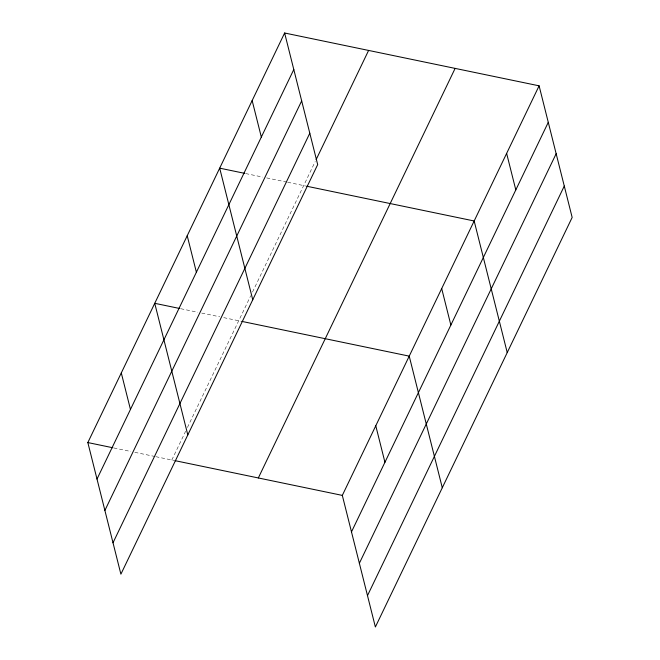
<?xml version="1.0" encoding="UTF-8"?>
<svg xmlns="http://www.w3.org/2000/svg" width="660" height="660" viewBox="0 0 660 660"><rect width="100%" height="100%" fill="white"/><g stroke="black" fill="none" stroke-linecap="round" stroke-linejoin="round"><path stroke-width="0.49" stroke-dasharray="3.3 2.47" d="M171.814 459.995L185.642 431.219M187.423 427.507L250.734 295.754M252.508 292.05L315.233 161.518M245.677 173.555L262.672 177.078M266.673 177.911L286.671 182.061M287.669 182.267L305.679 186.005M180.741 308.707L197.736 312.238M201.729 313.071L219.73 316.8M223.724 317.633L240.735 321.164M113.825 447.959L130.82 451.489M134.821 452.323L154.819 456.472M155.818 456.679L173.827 460.416"/><path stroke-width="0.99" d="M284.625 33L317.683 164.604L120.895 574.175L87.838 442.563L284.625 33L539.105 85.825L572.162 217.437L375.375 627L342.317 495.396L539.105 85.825M97.003 479.061L293.799 69.498M104.882 510.452L301.678 100.881M113.008 542.784L309.804 133.221M316.115 159.67L368.61 50.432M258.332 477.955L455.128 68.392M351.483 531.894L548.279 122.323M359.362 563.277L556.157 153.714M367.488 595.617L564.284 186.046M244.678 173.349L219.689 168.16L252.747 299.764M306.685 186.219L474.169 220.984L507.226 352.588M179.734 308.5L154.745 303.311L187.803 434.923M241.741 321.37L409.225 356.136L442.282 487.748M87.838 442.563L112.827 447.752M174.834 460.622L342.317 495.396M506.632 153.4L515.807 189.907M441.697 288.56L450.862 325.058M375.771 425.766L384.937 462.264M252.161 100.576L261.327 137.074M187.217 235.736L196.383 272.233M121.291 372.941L130.457 409.439"/></g></svg>
